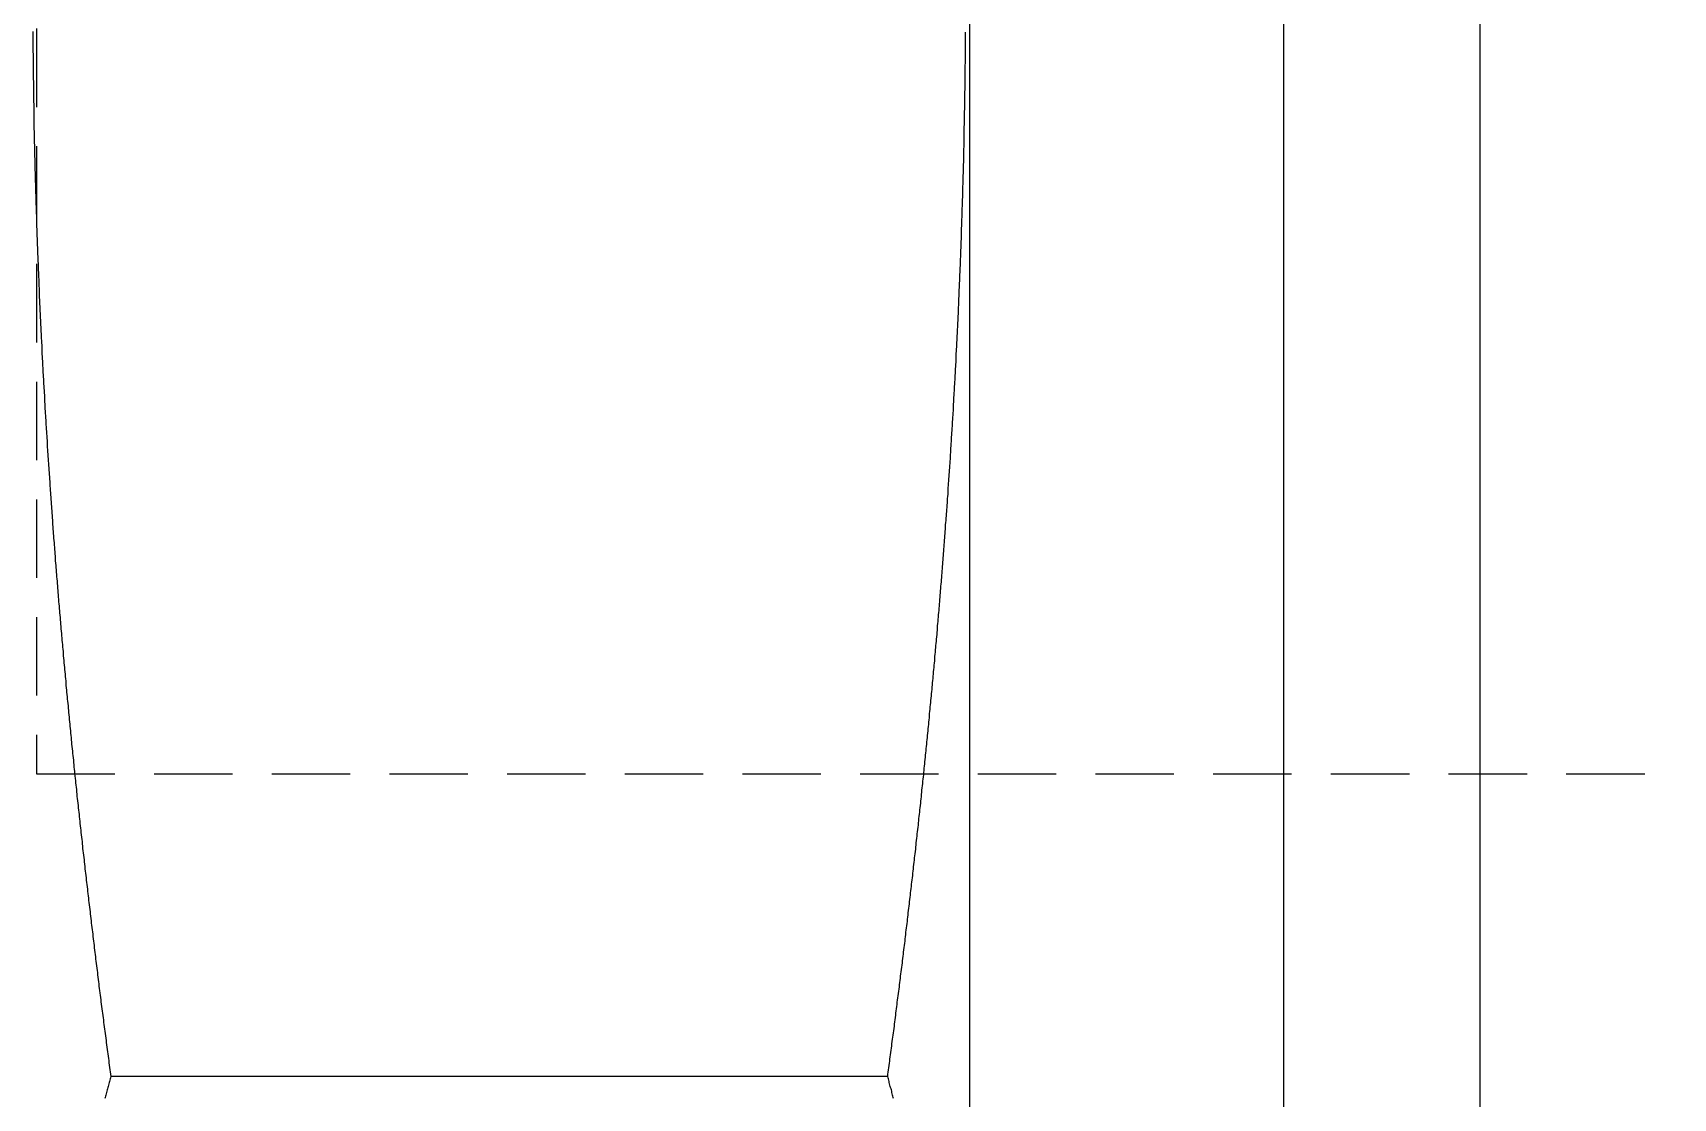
# Model space of a CAD drawing. Extents: x -6 to 96, y -23 to 73.
# Drawn here: x 36.71 to 47.17, y 5.48 to 12.27 of the extents above; entities that cross this region are included whole.
import ezdxf

# ---------------------------------------------------------------- set-up
doc = ezdxf.new("R2010")
doc.units = 0
doc.linetypes.add('DASHED', pattern=[0.75, 0.5, -0.25])
doc.layers.get('0').update_dxf_attribs({"linetype": 'CONTINUOUS'})

msp = doc.modelspace()

# ---------------------------------------------------------------- linework, layer by layer
at = {"color": 7, "linetype": 'CONTINUOUS'}
for p, q in [((42.687, 0.65), (42.687, 24.45)), ((44.687, 2.55), (44.687, 22.55)), ((45.937, 21.3), (45.937, 3.8)), ((42.163, 5.622), (37.211, 5.622))]:
    msp.add_line(p, q, dxfattribs=at)
at = {"color": 3, "linetype": 'DASHED'}
for p, q in [((36.737, 17.55), (36.737, 7.55)), ((36.737, 7.55), (57.637, 7.55))]:
    msp.add_line(p, q, dxfattribs=at)
at = {"color": 7}
for points in [[(36.715, 12.282, 0), (36.715, 12.268, 0), (36.715, 12.253, 0), (36.715, 12.239, 0), (36.715, 12.224, 0), (36.715, 12.21, 0), (36.715, 12.195, 0), (36.715, 12.181, 0), (36.715, 12.166, 0), (36.715, 12.152, 0), (36.716, 12.137, 0), (36.716, 12.123, 0), (36.716, 12.108, 0), (36.716, 12.094, 0), (36.716, 12.079, 0), (36.716, 12.065, 0), (36.716, 12.05, 0), (36.717, 12.036, 0), (36.717, 12.021, 0), (36.717, 12.007, 0), (36.717, 11.992, 0), (36.717, 11.978, 0), (36.718, 11.963, 0), (36.718, 11.949, 0), (36.718, 11.934, 0), (36.718, 11.92, 0), (36.718, 11.905, 0), (36.718, 11.891, 0), (36.719, 11.876, 0), (36.719, 11.862, 0), (36.719, 11.847, 0), (36.719, 11.833, 0), (36.72, 11.818, 0), (36.72, 11.804, 0), (36.72, 11.789, 0), (36.72, 11.775, 0), (36.721, 11.76, 0), (36.721, 11.746, 0), (36.721, 11.731, 0), (36.721, 11.717, 0), (36.722, 11.702, 0), (36.722, 11.688, 0), (36.722, 11.673, 0), (36.722, 11.659, 0), (36.723, 11.644, 0), (36.723, 11.63, 0), (36.723, 11.615, 0), (36.724, 11.601, 0), (36.724, 11.586, 0), (36.724, 11.572, 0), (36.725, 11.557, 0), (36.725, 11.543, 0), (36.725, 11.528, 0), (36.726, 11.514, 0), (36.726, 11.499, 0), (36.726, 11.485, 0), (36.727, 11.47, 0), (36.727, 11.456, 0), (36.727, 11.441, 0), (36.728, 11.427, 0), (36.728, 11.412, 0), (36.728, 11.398, 0), (36.729, 11.384, 0), (36.729, 11.369, 0), (36.73, 11.355, 0), (36.73, 11.34, 0), (36.73, 11.326, 0), (36.731, 11.311, 0), (36.731, 11.297, 0), (36.731, 11.282, 0), (36.732, 11.268, 0), (36.732, 11.253, 0), (36.733, 11.239, 0), (36.733, 11.224, 0), (36.734, 11.21, 0), (36.734, 11.195, 0), (36.734, 11.181, 0), (36.735, 11.166, 0), (36.735, 11.152, 0), (36.736, 11.137, 0), (36.736, 11.123, 0), (36.737, 11.108, 0), (36.737, 11.094, 0), (36.738, 11.079, 0), (36.738, 11.065, 0), (36.739, 11.05, 0), (36.739, 11.036, 0), (36.74, 11.021, 0), (36.74, 11.007, 0), (36.741, 10.992, 0), (36.741, 10.978, 0), (36.742, 10.963, 0), (36.742, 10.949, 0), (36.743, 10.934, 0), (36.743, 10.92, 0), (36.744, 10.905, 0), (36.744, 10.891, 0), (36.745, 10.876, 0), (36.745, 10.862, 0), (36.746, 10.847, 0), (36.746, 10.833, 0), (36.747, 10.819, 0), (36.748, 10.804, 0), (36.748, 10.79, 0), (36.749, 10.775, 0), (36.749, 10.761, 0), (36.75, 10.746, 0), (36.75, 10.732, 0), (36.751, 10.717, 0), (36.752, 10.703, 0), (36.752, 10.688, 0), (36.753, 10.674, 0), (36.753, 10.659, 0), (36.754, 10.645, 0), (36.755, 10.63, 0), (36.755, 10.616, 0), (36.756, 10.601, 0), (36.756, 10.587, 0), (36.757, 10.572, 0), (36.758, 10.558, 0), (36.758, 10.543, 0), (36.759, 10.529, 0), (36.76, 10.514, 0), (36.76, 10.5, 0), (36.761, 10.485, 0), (36.762, 10.471, 0), (36.762, 10.456, 0), (36.763, 10.442, 0), (36.764, 10.427, 0), (36.764, 10.413, 0), (36.765, 10.398, 0), (36.766, 10.384, 0), (36.766, 10.37, 0), (36.767, 10.355, 0), (36.768, 10.341, 0), (36.768, 10.326, 0), (36.769, 10.312, 0), (36.77, 10.297, 0), (36.771, 10.283, 0), (36.771, 10.268, 0), (36.772, 10.254, 0), (36.773, 10.239, 0), (36.773, 10.225, 0), (36.774, 10.21, 0), (36.775, 10.196, 0), (36.776, 10.181, 0), (36.776, 10.167, 0), (36.777, 10.152, 0), (36.778, 10.138, 0), (36.779, 10.123, 0), (36.779, 10.109, 0), (36.78, 10.094, 0), (36.781, 10.08, 0), (36.782, 10.065, 0), (36.783, 10.051, 0), (36.783, 10.037, 0), (36.784, 10.022, 0), (36.785, 10.008, 0), (36.786, 9.993, 0), (36.787, 9.979, 0), (36.788, 9.964, 0), (36.788, 9.95, 0), (36.789, 9.935, 0), (36.79, 9.921, 0), (36.791, 9.906, 0), (36.792, 9.892, 0), (36.792, 9.877, 0), (36.793, 9.863, 0), (36.794, 9.848, 0), (36.795, 9.834, 0), (36.796, 9.819, 0), (36.797, 9.805, 0), (36.798, 9.79, 0), (36.798, 9.776, 0), (36.799, 9.762, 0), (36.8, 9.747, 0), (36.801, 9.733, 0), (36.802, 9.718, 0), (36.803, 9.704, 0), (36.804, 9.689, 0), (36.805, 9.675, 0), (36.806, 9.66, 0), (36.806, 9.646, 0), (36.807, 9.631, 0), (36.808, 9.617, 0), (36.809, 9.602, 0), (36.81, 9.588, 0), (36.811, 9.573, 0), (36.812, 9.559, 0), (36.813, 9.544, 0), (36.814, 9.53, 0), (36.815, 9.516, 0), (36.816, 9.501, 0), (36.817, 9.487, 0), (36.818, 9.472, 0), (36.819, 9.458, 0), (36.82, 9.443, 0), (36.821, 9.429, 0), (36.822, 9.414, 0), (36.823, 9.4, 0), (36.824, 9.385, 0), (36.825, 9.371, 0), (36.826, 9.356, 0), (36.827, 9.342, 0), (36.828, 9.328, 0), (36.829, 9.313, 0), (36.83, 9.299, 0), (36.831, 9.284, 0), (36.832, 9.27, 0), (36.833, 9.255, 0), (36.834, 9.241, 0), (36.835, 9.226, 0), (36.836, 9.212, 0), (36.837, 9.197, 0), (36.838, 9.183, 0), (36.839, 9.168, 0), (36.84, 9.154, 0), (36.841, 9.14, 0), (36.842, 9.125, 0), (36.843, 9.111, 0), (36.844, 9.096, 0), (36.845, 9.082, 0), (36.846, 9.067, 0), (36.847, 9.053, 0), (36.849, 9.038, 0), (36.85, 9.024, 0), (36.851, 9.009, 0), (36.852, 8.995, 0), (36.853, 8.981, 0), (36.854, 8.966, 0), (36.855, 8.952, 0), (36.856, 8.937, 0), (36.857, 8.923, 0), (36.858, 8.908, 0), (36.86, 8.894, 0), (36.861, 8.879, 0), (36.862, 8.865, 0), (36.863, 8.85, 0), (36.864, 8.836, 0), (36.865, 8.822, 0), (36.866, 8.807, 0), (36.868, 8.793, 0), (36.869, 8.778, 0), (36.87, 8.764, 0), (36.871, 8.749, 0), (36.872, 8.735, 0), (36.873, 8.72, 0), (36.875, 8.706, 0), (36.876, 8.691, 0), (36.877, 8.677, 0), (36.878, 8.663, 0), (36.879, 8.648, 0), (36.881, 8.634, 0), (36.882, 8.619, 0), (36.883, 8.605, 0), (36.884, 8.59, 0), (36.885, 8.576, 0), (36.887, 8.561, 0), (36.888, 8.547, 0), (36.889, 8.533, 0), (36.89, 8.518, 0), (36.892, 8.504, 0), (36.893, 8.489, 0), (36.894, 8.475, 0), (36.895, 8.46, 0), (36.897, 8.446, 0), (36.898, 8.431, 0), (36.899, 8.417, 0), (36.9, 8.403, 0), (36.902, 8.388, 0), (36.903, 8.374, 0), (36.904, 8.359, 0), (36.905, 8.345, 0), (36.907, 8.33, 0), (36.908, 8.316, 0), (36.909, 8.302, 0), (36.91, 8.287, 0), (36.912, 8.273, 0), (36.913, 8.258, 0), (36.914, 8.244, 0), (36.916, 8.229, 0), (36.917, 8.215, 0), (36.918, 8.2, 0), (36.92, 8.186, 0), (36.921, 8.172, 0), (36.922, 8.157, 0), (36.924, 8.143, 0), (36.925, 8.128, 0), (36.926, 8.114, 0), (36.928, 8.099, 0), (36.929, 8.085, 0), (36.93, 8.071, 0), (36.932, 8.056, 0), (36.933, 8.042, 0), (36.934, 8.027, 0), (36.936, 8.013, 0), (36.937, 7.998, 0), (36.939, 7.984, 0), (36.94, 7.969, 0), (36.941, 7.955, 0), (36.943, 7.941, 0), (36.944, 7.926, 0), (36.946, 7.912, 0), (36.947, 7.897, 0), (36.948, 7.883, 0), (36.95, 7.868, 0), (36.951, 7.854, 0), (36.953, 7.84, 0), (36.954, 7.825, 0), (36.955, 7.811, 0), (36.957, 7.796, 0), (36.958, 7.782, 0), (36.96, 7.767, 0), (36.961, 7.753, 0), (36.962, 7.739, 0), (36.964, 7.724, 0), (36.965, 7.71, 0), (36.967, 7.695, 0), (36.968, 7.681, 0), (36.97, 7.667, 0), (36.971, 7.652, 0), (36.973, 7.638, 0), (36.974, 7.623, 0), (36.976, 7.609, 0), (36.977, 7.594, 0), (36.978, 7.58, 0), (36.98, 7.566, 0), (36.981, 7.551, 0), (36.983, 7.537, 0), (36.984, 7.522, 0), (36.986, 7.508, 0), (36.987, 7.493, 0), (36.989, 7.479, 0), (36.99, 7.465, 0), (36.992, 7.45, 0), (36.993, 7.436, 0), (36.995, 7.421, 0), (36.996, 7.407, 0), (36.998, 7.393, 0), (37, 7.378, 0), (37.001, 7.364, 0), (37.003, 7.349, 0), (37.004, 7.335, 0), (37.006, 7.32, 0), (37.007, 7.306, 0), (37.009, 7.292, 0), (37.01, 7.277, 0), (37.012, 7.263, 0), (37.014, 7.248, 0), (37.015, 7.234, 0), (37.017, 7.22, 0), (37.018, 7.205, 0), (37.02, 7.191, 0), (37.021, 7.176, 0), (37.023, 7.162, 0), (37.025, 7.148, 0), (37.026, 7.133, 0), (37.028, 7.119, 0), (37.029, 7.104, 0), (37.031, 7.09, 0), (37.032, 7.075, 0), (37.034, 7.061, 0), (37.036, 7.047, 0), (37.037, 7.032, 0), (37.039, 7.018, 0), (37.041, 7.003, 0), (37.042, 6.989, 0), (37.044, 6.975, 0), (37.045, 6.96, 0), (37.047, 6.946, 0), (37.049, 6.931, 0), (37.05, 6.917, 0), (37.052, 6.903, 0), (37.054, 6.888, 0), (37.055, 6.874, 0), (37.057, 6.859, 0), (37.059, 6.845, 0), (37.06, 6.831, 0), (37.062, 6.816, 0), (37.063, 6.802, 0), (37.065, 6.787, 0), (37.067, 6.773, 0), (37.069, 6.759, 0), (37.07, 6.744, 0), (37.072, 6.73, 0), (37.074, 6.715, 0), (37.075, 6.701, 0), (37.077, 6.687, 0), (37.079, 6.672, 0), (37.08, 6.658, 0), (37.082, 6.643, 0), (37.084, 6.629, 0), (37.086, 6.615, 0), (37.087, 6.6, 0), (37.089, 6.586, 0), (37.091, 6.571, 0), (37.092, 6.557, 0), (37.094, 6.543, 0), (37.096, 6.528, 0), (37.097, 6.514, 0), (37.099, 6.499, 0), (37.101, 6.485, 0), (37.103, 6.471, 0), (37.105, 6.456, 0), (37.106, 6.442, 0), (37.108, 6.427, 0), (37.11, 6.413, 0), (37.111, 6.399, 0), (37.113, 6.384, 0), (37.115, 6.37, 0), (37.117, 6.356, 0), (37.119, 6.341, 0), (37.12, 6.327, 0), (37.122, 6.312, 0), (37.124, 6.298, 0), (37.126, 6.284, 0), (37.127, 6.269, 0), (37.129, 6.255, 0), (37.131, 6.24, 0), (37.133, 6.226, 0), (37.135, 6.212, 0), (37.136, 6.197, 0), (37.138, 6.183, 0), (37.14, 6.169, 0), (37.142, 6.154, 0), (37.144, 6.14, 0), (37.145, 6.125, 0), (37.147, 6.111, 0), (37.149, 6.097, 0), (37.151, 6.082, 0), (37.153, 6.068, 0), (37.155, 6.053, 0), (37.157, 6.039, 0), (37.158, 6.025, 0), (37.16, 6.01, 0), (37.162, 5.996, 0), (37.164, 5.982, 0), (37.166, 5.967, 0), (37.168, 5.953, 0), (37.169, 5.938, 0), (37.171, 5.924, 0), (37.173, 5.91, 0), (37.175, 5.895, 0), (37.177, 5.881, 0), (37.179, 5.867, 0), (37.181, 5.852, 0), (37.182, 5.838, 0), (37.184, 5.823, 0), (37.186, 5.809, 0), (37.188, 5.795, 0), (37.19, 5.78, 0), (37.192, 5.766, 0), (37.194, 5.752, 0), (37.196, 5.737, 0), (37.198, 5.723, 0), (37.2, 5.708, 0), (37.202, 5.694, 0), (37.203, 5.68, 0), (37.205, 5.665, 0), (37.207, 5.651, 0), (37.209, 5.637, 0), (37.211, 5.622, 0)], [(42.163, 5.622, 0), (42.164, 5.636, 0), (42.166, 5.65, 0), (42.168, 5.664, 0), (42.17, 5.678, 0), (42.172, 5.692, 0), (42.174, 5.706, 0), (42.176, 5.72, 0), (42.177, 5.733, 0), (42.179, 5.747, 0), (42.181, 5.761, 0), (42.183, 5.775, 0), (42.185, 5.789, 0), (42.187, 5.803, 0), (42.188, 5.817, 0), (42.19, 5.831, 0), (42.192, 5.845, 0), (42.194, 5.859, 0), (42.196, 5.873, 0), (42.197, 5.886, 0), (42.199, 5.9, 0), (42.201, 5.914, 0), (42.203, 5.928, 0), (42.205, 5.942, 0), (42.206, 5.956, 0), (42.208, 5.97, 0), (42.21, 5.984, 0), (42.212, 5.998, 0), (42.214, 6.012, 0), (42.215, 6.026, 0), (42.217, 6.04, 0), (42.219, 6.053, 0), (42.221, 6.067, 0), (42.223, 6.081, 0), (42.224, 6.095, 0), (42.226, 6.109, 0), (42.228, 6.123, 0), (42.23, 6.137, 0), (42.231, 6.151, 0), (42.233, 6.165, 0), (42.235, 6.179, 0), (42.237, 6.193, 0), (42.238, 6.207, 0), (42.24, 6.22, 0), (42.242, 6.234, 0), (42.244, 6.248, 0), (42.245, 6.262, 0), (42.247, 6.276, 0), (42.249, 6.29, 0), (42.251, 6.304, 0), (42.252, 6.318, 0), (42.254, 6.332, 0), (42.256, 6.346, 0), (42.257, 6.36, 0), (42.259, 6.374, 0), (42.261, 6.388, 0), (42.263, 6.401, 0), (42.264, 6.415, 0), (42.266, 6.429, 0), (42.268, 6.443, 0), (42.269, 6.457, 0), (42.271, 6.471, 0), (42.273, 6.485, 0), (42.274, 6.499, 0), (42.276, 6.513, 0), (42.278, 6.527, 0), (42.279, 6.541, 0), (42.281, 6.555, 0), (42.283, 6.569, 0), (42.284, 6.583, 0), (42.286, 6.596, 0), (42.288, 6.61, 0), (42.289, 6.624, 0), (42.291, 6.638, 0), (42.293, 6.652, 0), (42.294, 6.666, 0), (42.296, 6.68, 0), (42.297, 6.694, 0), (42.299, 6.708, 0), (42.301, 6.722, 0), (42.302, 6.736, 0), (42.304, 6.75, 0), (42.306, 6.764, 0), (42.307, 6.778, 0), (42.309, 6.792, 0), (42.31, 6.805, 0), (42.312, 6.819, 0), (42.314, 6.833, 0), (42.315, 6.847, 0), (42.317, 6.861, 0), (42.319, 6.875, 0), (42.32, 6.889, 0), (42.322, 6.903, 0), (42.323, 6.917, 0), (42.325, 6.931, 0), (42.327, 6.945, 0), (42.328, 6.959, 0), (42.33, 6.973, 0), (42.331, 6.987, 0), (42.333, 7.001, 0), (42.334, 7.015, 0), (42.336, 7.028, 0), (42.337, 7.042, 0), (42.339, 7.056, 0), (42.341, 7.07, 0), (42.342, 7.084, 0), (42.344, 7.098, 0), (42.345, 7.112, 0), (42.347, 7.126, 0), (42.348, 7.14, 0), (42.35, 7.154, 0), (42.351, 7.168, 0), (42.353, 7.182, 0), (42.354, 7.196, 0), (42.356, 7.21, 0), (42.358, 7.224, 0), (42.359, 7.238, 0), (42.361, 7.252, 0), (42.362, 7.266, 0), (42.364, 7.279, 0), (42.365, 7.293, 0), (42.367, 7.307, 0), (42.368, 7.321, 0), (42.37, 7.335, 0), (42.371, 7.349, 0), (42.373, 7.363, 0), (42.374, 7.377, 0), (42.375, 7.391, 0), (42.377, 7.405, 0), (42.378, 7.419, 0), (42.38, 7.433, 0), (42.381, 7.447, 0), (42.383, 7.461, 0), (42.384, 7.475, 0), (42.386, 7.489, 0), (42.387, 7.503, 0), (42.389, 7.517, 0), (42.39, 7.531, 0), (42.392, 7.545, 0), (42.393, 7.559, 0), (42.394, 7.572, 0), (42.396, 7.586, 0), (42.397, 7.6, 0), (42.399, 7.614, 0), (42.4, 7.628, 0), (42.401, 7.642, 0), (42.403, 7.656, 0), (42.404, 7.67, 0), (42.406, 7.684, 0), (42.407, 7.698, 0), (42.408, 7.712, 0), (42.41, 7.726, 0), (42.411, 7.74, 0), (42.413, 7.754, 0), (42.414, 7.768, 0), (42.416, 7.782, 0), (42.417, 7.796, 0), (42.418, 7.81, 0), (42.42, 7.824, 0), (42.421, 7.838, 0), (42.422, 7.852, 0), (42.424, 7.866, 0), (42.425, 7.88, 0), (42.426, 7.894, 0), (42.428, 7.907, 0), (42.429, 7.921, 0), (42.43, 7.935, 0), (42.432, 7.949, 0), (42.433, 7.963, 0), (42.434, 7.977, 0), (42.436, 7.991, 0), (42.437, 8.005, 0), (42.438, 8.019, 0), (42.44, 8.033, 0), (42.441, 8.047, 0), (42.442, 8.061, 0), (42.444, 8.075, 0), (42.445, 8.089, 0), (42.446, 8.103, 0), (42.448, 8.117, 0), (42.449, 8.131, 0), (42.45, 8.145, 0), (42.452, 8.159, 0), (42.453, 8.173, 0), (42.454, 8.187, 0), (42.455, 8.201, 0), (42.457, 8.215, 0), (42.458, 8.229, 0), (42.459, 8.243, 0), (42.46, 8.257, 0), (42.462, 8.271, 0), (42.463, 8.285, 0), (42.464, 8.299, 0), (42.465, 8.313, 0), (42.467, 8.327, 0), (42.468, 8.341, 0), (42.469, 8.355, 0), (42.47, 8.368, 0), (42.472, 8.382, 0), (42.473, 8.396, 0), (42.474, 8.41, 0), (42.475, 8.424, 0), (42.477, 8.438, 0), (42.478, 8.452, 0), (42.479, 8.466, 0), (42.48, 8.48, 0), (42.481, 8.494, 0), (42.483, 8.508, 0), (42.484, 8.522, 0), (42.485, 8.536, 0), (42.486, 8.55, 0), (42.487, 8.564, 0), (42.488, 8.578, 0), (42.49, 8.592, 0), (42.491, 8.606, 0), (42.492, 8.62, 0), (42.493, 8.634, 0), (42.494, 8.648, 0), (42.495, 8.662, 0), (42.497, 8.676, 0), (42.498, 8.69, 0), (42.499, 8.704, 0), (42.5, 8.718, 0), (42.501, 8.732, 0), (42.502, 8.746, 0), (42.503, 8.76, 0), (42.505, 8.774, 0), (42.506, 8.788, 0), (42.507, 8.802, 0), (42.508, 8.816, 0), (42.509, 8.83, 0), (42.51, 8.844, 0), (42.511, 8.858, 0), (42.512, 8.872, 0), (42.513, 8.886, 0), (42.514, 8.9, 0), (42.516, 8.914, 0), (42.517, 8.928, 0), (42.518, 8.942, 0), (42.519, 8.956, 0), (42.52, 8.97, 0), (42.521, 8.984, 0), (42.522, 8.998, 0), (42.523, 9.012, 0), (42.524, 9.026, 0), (42.525, 9.04, 0), (42.526, 9.054, 0), (42.527, 9.068, 0), (42.528, 9.082, 0), (42.529, 9.096, 0), (42.531, 9.11, 0), (42.532, 9.124, 0), (42.532, 9.138, 0), (42.533, 9.152, 0), (42.535, 9.166, 0), (42.536, 9.18, 0), (42.537, 9.194, 0), (42.538, 9.208, 0), (42.539, 9.222, 0), (42.54, 9.236, 0), (42.541, 9.249, 0), (42.542, 9.263, 0), (42.543, 9.277, 0), (42.544, 9.291, 0), (42.544, 9.305, 0), (42.545, 9.319, 0), (42.547, 9.333, 0), (42.547, 9.347, 0), (42.548, 9.361, 0), (42.549, 9.375, 0), (42.55, 9.389, 0), (42.551, 9.403, 0), (42.552, 9.417, 0), (42.553, 9.431, 0), (42.554, 9.445, 0), (42.555, 9.459, 0), (42.556, 9.473, 0), (42.557, 9.487, 0), (42.558, 9.501, 0), (42.559, 9.515, 0), (42.56, 9.529, 0), (42.561, 9.543, 0), (42.562, 9.557, 0), (42.562, 9.571, 0), (42.563, 9.585, 0), (42.564, 9.599, 0), (42.565, 9.613, 0), (42.566, 9.627, 0), (42.567, 9.641, 0), (42.568, 9.655, 0), (42.569, 9.669, 0), (42.569, 9.683, 0), (42.57, 9.697, 0), (42.571, 9.711, 0), (42.572, 9.725, 0), (42.573, 9.739, 0), (42.574, 9.753, 0), (42.575, 9.767, 0), (42.575, 9.781, 0), (42.576, 9.795, 0), (42.577, 9.809, 0), (42.578, 9.823, 0), (42.579, 9.837, 0), (42.58, 9.851, 0), (42.581, 9.865, 0), (42.581, 9.879, 0), (42.582, 9.893, 0), (42.583, 9.907, 0), (42.584, 9.921, 0), (42.585, 9.935, 0), (42.585, 9.95, 0), (42.586, 9.964, 0), (42.587, 9.978, 0), (42.588, 9.992, 0), (42.589, 10.005, 0), (42.589, 10.02, 0), (42.59, 10.034, 0), (42.591, 10.048, 0), (42.592, 10.062, 0), (42.592, 10.076, 0), (42.593, 10.09, 0), (42.594, 10.104, 0), (42.595, 10.118, 0), (42.595, 10.132, 0), (42.596, 10.146, 0), (42.597, 10.16, 0), (42.598, 10.174, 0), (42.598, 10.188, 0), (42.599, 10.202, 0), (42.6, 10.216, 0), (42.6, 10.23, 0), (42.601, 10.244, 0), (42.602, 10.258, 0), (42.603, 10.272, 0), (42.603, 10.286, 0), (42.604, 10.3, 0), (42.605, 10.314, 0), (42.605, 10.328, 0), (42.606, 10.342, 0), (42.607, 10.356, 0), (42.607, 10.37, 0), (42.608, 10.384, 0), (42.609, 10.398, 0), (42.609, 10.412, 0), (42.61, 10.426, 0), (42.611, 10.44, 0), (42.611, 10.454, 0), (42.612, 10.468, 0), (42.613, 10.482, 0), (42.613, 10.496, 0), (42.614, 10.51, 0), (42.614, 10.524, 0), (42.615, 10.538, 0), (42.616, 10.552, 0), (42.616, 10.566, 0), (42.617, 10.58, 0), (42.618, 10.594, 0), (42.618, 10.608, 0), (42.619, 10.622, 0), (42.619, 10.636, 0), (42.62, 10.65, 0), (42.62, 10.664, 0), (42.621, 10.678, 0), (42.622, 10.692, 0), (42.622, 10.706, 0), (42.623, 10.72, 0), (42.623, 10.734, 0), (42.624, 10.748, 0), (42.624, 10.762, 0), (42.625, 10.776, 0), (42.626, 10.79, 0), (42.626, 10.804, 0), (42.627, 10.818, 0), (42.627, 10.832, 0), (42.628, 10.846, 0), (42.628, 10.86, 0), (42.629, 10.874, 0), (42.629, 10.888, 0), (42.63, 10.902, 0), (42.63, 10.916, 0), (42.631, 10.931, 0), (42.631, 10.944, 0), (42.632, 10.959, 0), (42.632, 10.973, 0), (42.633, 10.986, 0), (42.633, 11.001, 0), (42.634, 11.015, 0), (42.634, 11.029, 0), (42.635, 11.043, 0), (42.635, 11.057, 0), (42.636, 11.071, 0), (42.636, 11.085, 0), (42.637, 11.099, 0), (42.637, 11.113, 0), (42.638, 11.127, 0), (42.638, 11.141, 0), (42.638, 11.155, 0), (42.639, 11.169, 0), (42.639, 11.183, 0), (42.64, 11.197, 0), (42.64, 11.211, 0), (42.641, 11.225, 0), (42.641, 11.239, 0), (42.641, 11.253, 0), (42.642, 11.267, 0), (42.642, 11.281, 0), (42.642, 11.295, 0), (42.643, 11.309, 0), (42.643, 11.323, 0), (42.644, 11.337, 0), (42.644, 11.351, 0), (42.644, 11.365, 0), (42.645, 11.379, 0), (42.645, 11.393, 0), (42.645, 11.407, 0), (42.646, 11.421, 0), (42.646, 11.435, 0), (42.647, 11.449, 0), (42.647, 11.463, 0), (42.647, 11.477, 0), (42.648, 11.491, 0), (42.648, 11.505, 0), (42.648, 11.519, 0), (42.648, 11.533, 0), (42.649, 11.547, 0), (42.649, 11.562, 0), (42.649, 11.575, 0), (42.65, 11.589, 0), (42.65, 11.604, 0), (42.65, 11.618, 0), (42.651, 11.632, 0), (42.651, 11.646, 0), (42.651, 11.66, 0), (42.651, 11.674, 0), (42.652, 11.688, 0), (42.652, 11.702, 0), (42.652, 11.716, 0), (42.653, 11.73, 0), (42.653, 11.744, 0), (42.653, 11.758, 0), (42.653, 11.772, 0), (42.654, 11.786, 0), (42.654, 11.8, 0), (42.654, 11.814, 0), (42.654, 11.828, 0), (42.654, 11.842, 0), (42.655, 11.856, 0), (42.655, 11.87, 0), (42.655, 11.884, 0), (42.655, 11.898, 0), (42.656, 11.912, 0), (42.656, 11.926, 0), (42.656, 11.94, 0), (42.656, 11.954, 0), (42.656, 11.968, 0), (42.656, 11.982, 0), (42.657, 11.996, 0), (42.657, 12.01, 0), (42.657, 12.024, 0), (42.657, 12.038, 0), (42.657, 12.052, 0), (42.657, 12.066, 0), (42.658, 12.081, 0), (42.658, 12.095, 0), (42.658, 12.108, 0), (42.658, 12.123, 0), (42.658, 12.137, 0), (42.658, 12.151, 0), (42.658, 12.165, 0), (42.658, 12.179, 0), (42.659, 12.193, 0), (42.659, 12.207, 0), (42.659, 12.221, 0), (42.659, 12.235, 0), (42.659, 12.249, 0), (42.659, 12.263, 0), (42.659, 12.277, 0)], [(37.211, 5.622, 0), (37.209, 5.614, 0), (37.207, 5.607, 0), (37.205, 5.599, 0), (37.203, 5.591, 0), (37.201, 5.583, 0), (37.199, 5.575, 0), (37.196, 5.567, 0), (37.194, 5.559, 0), (37.192, 5.551, 0), (37.19, 5.544, 0), (37.188, 5.536, 0), (37.186, 5.528, 0), (37.184, 5.52, 0), (37.182, 5.512, 0), (37.18, 5.504, 0), (37.178, 5.496, 0), (37.176, 5.489, 0), (37.174, 5.481, 0)], [(42.2, 5.481, 0), (42.198, 5.489, 0), (42.196, 5.496, 0), (42.194, 5.504, 0), (42.192, 5.512, 0), (42.19, 5.52, 0), (42.188, 5.528, 0), (42.186, 5.536, 0), (42.184, 5.544, 0), (42.181, 5.551, 0), (42.179, 5.559, 0), (42.177, 5.567, 0), (42.175, 5.575, 0), (42.173, 5.583, 0), (42.171, 5.591, 0), (42.169, 5.599, 0), (42.167, 5.607, 0), (42.165, 5.614, 0), (42.163, 5.622, 0)]]:
    msp.add_polyline3d(points, dxfattribs=at)

doc.saveas('drawing.dxf')
